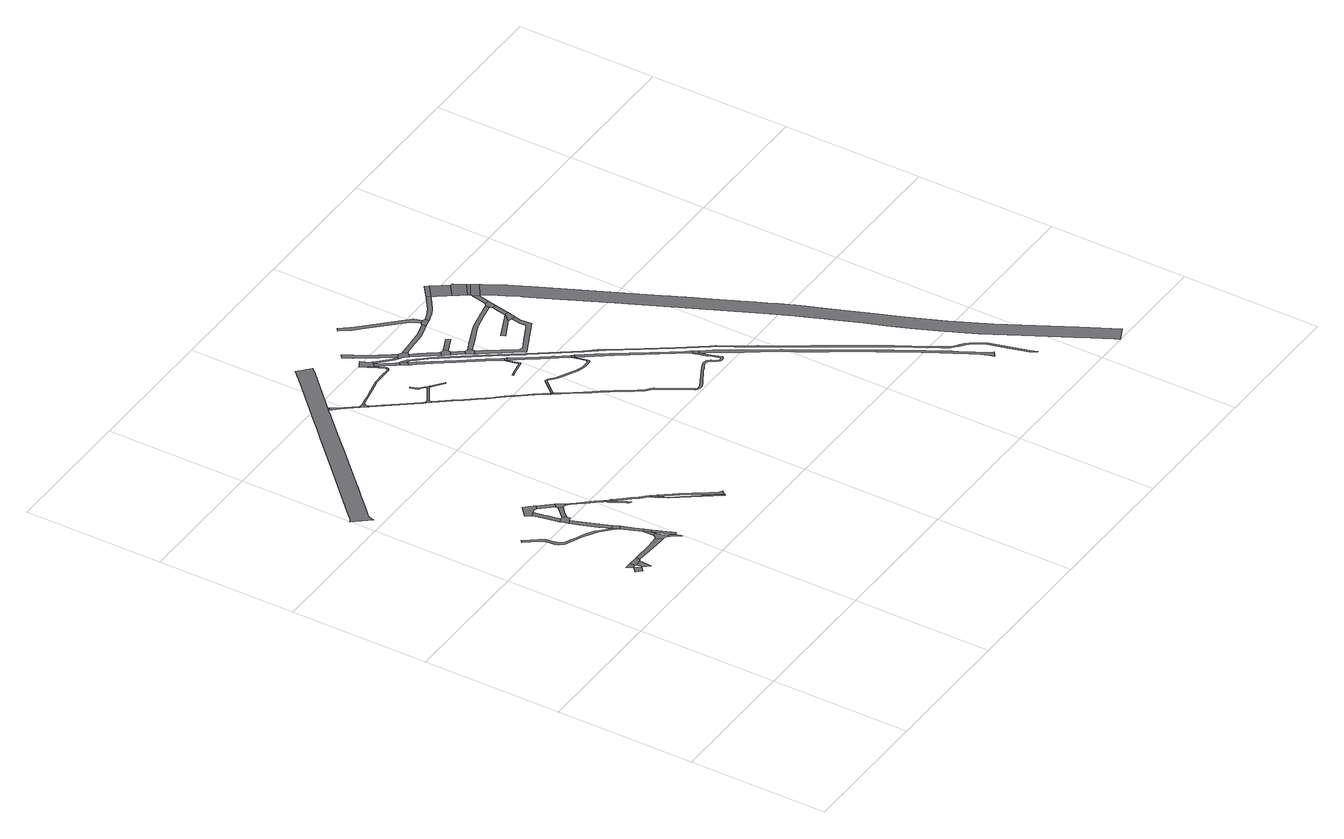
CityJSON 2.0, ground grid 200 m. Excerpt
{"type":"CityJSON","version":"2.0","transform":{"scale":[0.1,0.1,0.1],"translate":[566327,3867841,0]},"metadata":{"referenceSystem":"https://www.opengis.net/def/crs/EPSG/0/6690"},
"CityObjects":{
"road1":{"type":"Road","attributes":{"class":"1040","function":"9020","RoadStructureAttribute.sectionType":"1"},"geometry":[{"type":"MultiSurface","lod":"1","boundaries":[[[0,1,2,3]]]}]},
"road2":{"type":"Road","attributes":{"class":"1040","function":"9020","RoadStructureAttribute.sectionType":"1"},"geometry":[{"type":"MultiSurface","lod":"1","boundaries":[[[4,0,5,6,7]]]}]},
"road3":{"type":"Road","attributes":{"class":"1040","function":"9020","RoadStructureAttribute.sectionType":"1"},"geometry":[{"type":"MultiSurface","lod":"1","boundaries":[[[8,9,10,3,11]]]}]},
"road4":{"type":"Road","attributes":{"class":"1040","function":"9020","RoadStructureAttribute.sectionType":"4"},"geometry":[{"type":"MultiSurface","lod":"1","boundaries":[[[12,13,7,6,9,8,14,15]]]}]},
"road5":{"type":"Road","attributes":{"class":"1040","function":"9020","RoadStructureAttribute.sectionType":"1"},"geometry":[{"type":"MultiSurface","lod":"1","boundaries":[[[16,17,18,19,20,21,22,23,24,25,26,27,28,29,30,31,32,33,34,35,36,37,38,39,40,41,42,43,44,45,46,47,48,49]]]}]},
"road6":{"type":"Road","attributes":{"class":"1040","function":"9020","RoadStructureAttribute.sectionType":"1"},"geometry":[{"type":"MultiSurface","lod":"1","boundaries":[[[50,51,15,14,52,53,54,55]]]}]},
"road7":{"type":"Road","attributes":{"class":"1040","function":"9020","RoadStructureAttribute.sectionType":"4"},"geometry":[{"type":"MultiSurface","lod":"1","boundaries":[[[56,57,58,59,60,61,50,55,62,63,64,65]]]}]},
"road8":{"type":"Road","attributes":{"class":"1040","function":"3","RoadStructureAttribute.sectionType":"1"},"geometry":[{"type":"MultiSurface","lod":"1","boundaries":[[[66,67,68,69,70,71,72,73,74]]]}]},
"road9":{"type":"Road","attributes":{"class":"1040","function":"3","RoadStructureAttribute.sectionType":"1"},"geometry":[{"type":"MultiSurface","lod":"1","boundaries":[[[75,76,77,78,79,80,81,82,83,49,84]]]}]},
"road10":{"type":"Road","attributes":{"class":"1040","function":"3","RoadStructureAttribute.sectionType":"4"},"geometry":[{"type":"MultiSurface","lod":"1","boundaries":[[[74,73,85,78,77,86,87,88,89,90,91,92]]]}]},
"road11":{"type":"Road","attributes":{"class":"1040","function":"3","RoadStructureAttribute.sectionType":"4"},"geometry":[{"type":"MultiSurface","lod":"1","boundaries":[[[93,84,49,48,94,95]]]}]},
"road12":{"type":"Road","attributes":{"class":"1040","function":"9020","RoadStructureAttribute.sectionType":"1"},"geometry":[{"type":"MultiSurface","lod":"1","boundaries":[[[96,97,59,58,98]]]}]},
"road13":{"type":"Road","attributes":{"class":"1040","function":"9020","RoadStructureAttribute.sectionType":"1"},"geometry":[{"type":"MultiSurface","lod":"1","boundaries":[[[99,100,65,64,101,102,103]]]}]},
"road14":{"type":"Road","attributes":{"class":"1040","function":"3","RoadStructureAttribute.sectionType":"1"},"geometry":[{"type":"MultiSurface","lod":"1","boundaries":[[[104,95,94,96,105]]]}]},
"road15":{"type":"Road","attributes":{"class":"1040","function":"3","RoadStructureAttribute.sectionType":"4"},"geometry":[{"type":"MultiSurface","lod":"1","boundaries":[[[105,96,98,106]]]}]},
"road16":{"type":"Road","attributes":{"class":"1040","function":"3","RoadStructureAttribute.sectionType":"4"},"geometry":[{"type":"MultiSurface","lod":"1","boundaries":[[[107,108,109,110,111,69,68,112,113,114]]]}]},
"road17":{"type":"Road","attributes":{"class":"1040","function":"3","RoadStructureAttribute.sectionType":"1"},"geometry":[{"type":"MultiSurface","lod":"1","boundaries":[[[115,106,98,116,103,117]]]}]},
"road18":{"type":"Road","attributes":{"class":"1040","function":"9020","RoadStructureAttribute.sectionType":"1"},"geometry":[{"type":"MultiSurface","lod":"1","boundaries":[[[118,92,91,119,120,121,122,123,124,125]]]}]},
"road19":{"type":"Road","attributes":{"class":"1040","function":"9020","RoadStructureAttribute.sectionType":"1"},"geometry":[{"type":"MultiSurface","lod":"1","boundaries":[[[114,113,126,127]]]}]},
"road20":{"type":"Road","attributes":{"class":"1040","function":"9020","RoadStructureAttribute.sectionType":"4"},"geometry":[{"type":"MultiSurface","lod":"1","boundaries":[[[128,129,127,126,118,125,130,131,132,133]]]}]},
"road21":{"type":"Road","attributes":{"class":"1040","function":"9020","RoadStructureAttribute.sectionType":"1"},"geometry":[{"type":"MultiSurface","lod":"1","boundaries":[[[134,135,136,137,138,133,132,139,140,141,142,143,144,145]]]}]},
"road22":{"type":"Road","attributes":{"class":"1040","function":"9020","RoadStructureAttribute.sectionType":"4"},"geometry":[{"type":"MultiSurface","lod":"1","boundaries":[[[146,145,144,147,148]]]}]},
"road23":{"type":"Road","attributes":{"class":"1040","function":"9020","RoadStructureAttribute.sectionType":"1"},"geometry":[{"type":"MultiSurface","lod":"1","boundaries":[[[144,149,150,151,152,153,154,155,156,157,158,159,147]]]}]},
"road24":{"type":"Road","attributes":{"class":"1040","function":"9020","RoadStructureAttribute.sectionType":"1"},"geometry":[{"type":"MultiSurface","lod":"1","boundaries":[[[160,161,162,163,164,148,147,165,166,167,168,169,170,171,172]]]}]},
"road25":{"type":"Road","attributes":{"class":"1040","function":"9020","RoadStructureAttribute.sectionType":"3"},"geometry":[{"type":"MultiSurface","lod":"1","boundaries":[[[173,174,175,176,177,178,179,180,181,182,183,184,185,186,187,188,189,190,191,192,193,194,195,196,197,198,199,200,201,202,203,204,205,206,207,208,209,210,211,212]]]}]},
"road26":{"type":"Road","attributes":{"class":"1040","function":"9020","RoadStructureAttribute.sectionType":"4"},"geometry":[{"type":"MultiSurface","lod":"1","boundaries":[[[213,172,171,214,215]]]}]},
"road27":{"type":"Road","attributes":{"class":"1040","function":"9020","RoadStructureAttribute.sectionType":"1"},"geometry":[{"type":"MultiSurface","lod":"1","boundaries":[[[171,216,217,218,219,220,221,222,223,224,225,226,214]]]}]},
"road28":{"type":"Road","attributes":{"class":"1040","function":"9020","RoadStructureAttribute.sectionType":"1"},"geometry":[{"type":"MultiSurface","lod":"1","boundaries":[[[227,228,229,230,231,232,233,234,235,236,237,238,215,214,239,240,241,242,243,244,245,246,247,248,249,250]]]}]},
"road29":{"type":"Road","attributes":{"class":"1040","function":"9020","RoadStructureAttribute.sectionType":"4"},"geometry":[{"type":"MultiSurface","lod":"1","boundaries":[[[188,251,252,187,253,254]]]}]},
"road30":{"type":"Road","attributes":{"class":"1040","function":"9020","RoadStructureAttribute.sectionType":"1"},"geometry":[{"type":"MultiSurface","lod":"1","boundaries":[[[255,256,254,253,257,258,259,260,261]]]}]},
"road31":{"type":"Road","attributes":{"class":"1040","function":"9020","RoadStructureAttribute.sectionType":"4"},"geometry":[{"type":"MultiSurface","lod":"1","boundaries":[[[262,261,260,263,264,265,266,267,268,269]]]}]},
"road32":{"type":"Road","attributes":{"class":"1040","function":"9020","RoadStructureAttribute.sectionType":"1"},"geometry":[{"type":"MultiSurface","lod":"1","boundaries":[[[270,271,272,273,274,266,265,275,276,277,278,279]]]}]},
"road33":{"type":"Road","attributes":{"class":"1040","function":"9020","RoadStructureAttribute.sectionType":"4"},"geometry":[{"type":"MultiSurface","lod":"1","boundaries":[[[280,279,278,281,282,283,284,285]]]}]},
"road34":{"type":"Road","attributes":{"class":"1040","function":"9020","RoadStructureAttribute.sectionType":"1"},"geometry":[{"type":"MultiSurface","lod":"1","boundaries":[[[286,287,288,280,285,289,290,291]]]}]},
"road35":{"type":"Road","attributes":{"class":"1040","function":"9020","RoadStructureAttribute.sectionType":"1"},"geometry":[{"type":"MultiSurface","lod":"1","boundaries":[[[292,293,294,295,296,297,298,299,300,301,302,303,304,305,306,307,308,309,310,311,312,313,314,315,316,317,318,319,320,321,322,323,324,325,326,269,268]]]}]},
"road36":{"type":"Road","attributes":{"class":"1040","function":"9020","RoadStructureAttribute.sectionType":"1"},"geometry":[{"type":"MultiSurface","lod":"1","boundaries":[[[327,328,329,330,331,332,333]]]}]},
"road37":{"type":"Road","attributes":{"class":"1040","function":"9020","RoadStructureAttribute.sectionType":"1"},"geometry":[{"type":"MultiSurface","lod":"1","boundaries":[[[334,335,336,337,338,339,340,341,342,343,344,345,283,282,346,347,348,349,350,351,352,353,354,355,356,357,358,359,360]]]}]},
"road38":{"type":"Road","attributes":{"class":"1040","function":"9020","RoadStructureAttribute.sectionType":"4"},"geometry":[{"type":"MultiSurface","lod":"1","boundaries":[[[361,333,332,362,363,286,291,364,365,366]]]}]},
"road39":{"type":"Road","attributes":{"class":"1040","function":"9020","RoadStructureAttribute.sectionType":"1"},"geometry":[{"type":"MultiSurface","lod":"1","boundaries":[[[367,368,369,370,366,365]]]}]},
"road40":{"type":"Road","attributes":{"class":"1040","function":"3","RoadStructureAttribute.sectionType":"4"},"geometry":[{"type":"MultiSurface","lod":"1","boundaries":[[[371,372,373,374,375,376,377,310,309,378,379,380]]]}]},
"road41":{"type":"Road","attributes":{"class":"1040","function":"9020","RoadStructureAttribute.sectionType":"4"},"geometry":[{"type":"MultiSurface","lod":"1","boundaries":[[[360,359,381,382,383,384]]]}]},
"road42":{"type":"Road","attributes":{"class":"1040","function":"3","RoadStructureAttribute.sectionType":"1"},"geometry":[{"type":"MultiSurface","lod":"1","boundaries":[[[385,386,387,388,379,378,389,390,391,392,393,394,395]]]}]},
"road43":{"type":"Road","attributes":{"class":"1040","function":"3","RoadStructureAttribute.sectionType":"4"},"geometry":[{"type":"MultiSurface","lod":"1","boundaries":[[[395,394,396,397,398,399]]]}]},
"road44":{"type":"Road","attributes":{"class":"1040","function":"9020","RoadStructureAttribute.sectionType":"1"},"geometry":[{"type":"MultiSurface","lod":"1","boundaries":[[[400,401,380,379,402,403,404,405]]]}]},
"road45":{"type":"Road","attributes":{"class":"1040","function":"9020","RoadStructureAttribute.sectionType":"1"},"geometry":[{"type":"MultiSurface","lod":"1","boundaries":[[[406,407,408,409,410,411,412,413,414,415,416,417,418,405,419]]]}]},
"road46":{"type":"Road","attributes":{"class":"1040","function":"9020","RoadStructureAttribute.sectionType":"4"},"geometry":[{"type":"MultiSurface","lod":"1","boundaries":[[[419,405,404,420,421,422,423,424]]]}]},
"road47":{"type":"Road","attributes":{"class":"1040","function":"9020","RoadStructureAttribute.sectionType":"1"},"geometry":[{"type":"MultiSurface","lod":"1","boundaries":[[[425,426,427,428,429,430,398,397,431,432,433,434,435,436,437,438]]]}]},
"road48":{"type":"Road","attributes":{"class":"1040","function":"9020","RoadStructureAttribute.sectionType":"1"},"geometry":[{"type":"MultiSurface","lod":"1","boundaries":[[[439,440,441,422,421,442,443]]]}]},
"road49":{"type":"Road","attributes":{"class":"1040","function":"9020","RoadStructureAttribute.sectionType":"1"},"geometry":[{"type":"MultiSurface","lod":"1","boundaries":[[[437,444,445,446,447,448,449,450,451,452,453,454,455,456,457,458,459,460]]]}]},
"road50":{"type":"Road","attributes":{"class":"1040","function":"9020","RoadStructureAttribute.sectionType":"1"},"geometry":[{"type":"MultiSurface","lod":"1","boundaries":[[[461,462,463,464,465,466,467,468,469,470,471,472,473,474,475,476,360,384,477,478,479,480,481,482,483,484,485,486,487,488,489,490,491,492,493,494,495,496,497]]]}]},
"road51":{"type":"Road","attributes":{"class":"1040","function":"9020","RoadStructureAttribute.sectionType":"4"},"geometry":[{"type":"MultiSurface","lod":"1","boundaries":[[[443,442,498,499,500,501,502]]]}]},
"road52":{"type":"Road","attributes":{"class":"1040","function":"9020","RoadStructureAttribute.sectionType":"1"},"geometry":[{"type":"MultiSurface","lod":"1","boundaries":[[[503,500,499,504,505,506,507]]]}]},
"road53":{"type":"Road","attributes":{"class":"1040","function":"9020","RoadStructureAttribute.sectionType":"4"},"geometry":[{"type":"MultiSurface","lod":"1","boundaries":[[[508,438,437,460,509]]]}]},
"road54":{"type":"Road","attributes":{"class":"1040","function":"9020","RoadStructureAttribute.sectionType":"4"},"geometry":[{"type":"MultiSurface","lod":"1","boundaries":[[[507,506,510,511,512,513]]]}]},
"road55":{"type":"Road","attributes":{"class":"1040","function":"9020","RoadStructureAttribute.sectionType":"1"},"geometry":[{"type":"MultiSurface","lod":"1","boundaries":[[[514,515,502,501]]]}]},
"road56":{"type":"Road","attributes":{"class":"1040","function":"9020","RoadStructureAttribute.sectionType":"1"},"geometry":[{"type":"MultiSurface","lod":"1","boundaries":[[[516,517,518,519,520,521,424,423,522,523,524,525,526,527,528]]]}]},
"road57":{"type":"Road","attributes":{"class":"1040","function":"9020","RoadStructureAttribute.sectionType":"1"},"geometry":[{"type":"MultiSurface","lod":"1","boundaries":[[[529,530,531,532,533,534,535,536,537,538,539,540,541,542,543,544,545,546,547,548,549,550,551,552,553,554,555,556,557,558,559,560,561,562,563,564,565,566,567,568,569,570,571,572,573,574,575,383,382,576,577,578,579,580,581,582,583,584,585,586,587,588,589,590,591,592,593,594,595,596,597,598,599,600,601,602,603,604,605,606,607,608,609,610,611,612,613,614,615,616,617,618,619,620,621,622,623,624,625,626,627,628,629,630,631]]]}]},
"road58":{"type":"Road","attributes":{"class":"1040","function":"9020","RoadStructureAttribute.sectionType":"1"},"geometry":[{"type":"MultiSurface","lod":"1","boundaries":[[[632,633,634,635,509,460,636,637,638,639,497,640]]]}]},
"road59":{"type":"Road","attributes":{"class":"1040","function":"9020","RoadStructureAttribute.sectionType":"1"},"geometry":[{"type":"MultiSurface","lod":"1","boundaries":[[[641,642,643,644,645,646,647,648,649,650,651,652,653]]]}]},
"road60":{"type":"Road","attributes":{"class":"1040","function":"9020","RoadStructureAttribute.sectionType":"4"},"geometry":[{"type":"MultiSurface","lod":"1","boundaries":[[[640,497,496,654]]]}]},
"road61":{"type":"Road","attributes":{"class":"1040","function":"9020","RoadStructureAttribute.sectionType":"1"},"geometry":[{"type":"MultiSurface","lod":"1","boundaries":[[[655,656,657,658,659,660,661,662,663,511,510,664,665,666,667,668,669,670,671]]]}]},
"road62":{"type":"Road","attributes":{"class":"1040","function":"9020","RoadStructureAttribute.sectionType":"4"},"geometry":[{"type":"MultiSurface","lod":"1","boundaries":[[[653,652,516,528,672,673,674]]]}]},
"road63":{"type":"Road","attributes":{"class":"1040","function":"9020","RoadStructureAttribute.sectionType":"1"},"geometry":[{"type":"MultiSurface","lod":"1","boundaries":[[[675,676,677,678,679,680,654,496,681,682,683,684,631,685]]]}]},
"road64":{"type":"Road","attributes":{"class":"1040","function":"9020","RoadStructureAttribute.sectionType":"1"},"geometry":[{"type":"MultiSurface","lod":"1","boundaries":[[[686,687,688,689,690,691,692,693,513,512,694,695,696,697]]]}]},
"road65":{"type":"Road","attributes":{"class":"1040","function":"9020","RoadStructureAttribute.sectionType":"1"},"geometry":[{"type":"MultiSurface","lod":"1","boundaries":[[[698,699,700,701,702]]]}]},
"road66":{"type":"Road","attributes":{"class":"1040","function":"3","RoadStructureAttribute.sectionType":"1"},"geometry":[{"type":"MultiSurface","lod":"1","boundaries":[[[703,704,705,706,707,708,709,710,711,712,713,714,715,716,717,718,719,720,721,722,723,724,725,726,727,728,729,730,731,732,733,734,735,736,737,738,739,740,741,742,743,744,745,746,747,748,749,750,751,752,395,399,753,754,755,756,757,758,759,760,761,762,763,764,765,766,767,768,769,770,771,772,773,774,775,776,777,778,779,780,781,782,783,784,785,786,787,788,789,790,791,792,793,794,795]]]}]},
"road67":{"type":"Road","attributes":{"class":"1040","function":"9020","RoadStructureAttribute.sectionType":"4"},"geometry":[{"type":"MultiSurface","lod":"1","boundaries":[[[685,631,630,796]]]}]},
"road68":{"type":"Road","attributes":{"class":"1040","function":"9020","RoadStructureAttribute.sectionType":"1"},"geometry":[{"type":"MultiSurface","lod":"1","boundaries":[[[797,798,799,674,673,800,801,802,803,804,805]]]}]},
"road69":{"type":"Road","attributes":{"class":"1040","function":"9020","RoadStructureAttribute.sectionType":"4"},"geometry":[{"type":"MultiSurface","lod":"1","boundaries":[[[698,702,671,670,806,807,808]]]}]},
"road70":{"type":"Road","attributes":{"class":"1040","function":"9020","RoadStructureAttribute.sectionType":"1"},"geometry":[{"type":"MultiSurface","lod":"1","boundaries":[[[809,810,698,808,811,812]]]}]},
"road71":{"type":"Road","attributes":{"class":"1040","function":"9020","RoadStructureAttribute.sectionType":"4"},"geometry":[{"type":"MultiSurface","lod":"1","boundaries":[[[813,686,697,809,812,814]]]}]},
"road72":{"type":"Road","attributes":{"class":"1040","function":"9020","RoadStructureAttribute.sectionType":"4"},"geometry":[{"type":"MultiSurface","lod":"1","boundaries":[[[815,797,805,816]]]}]},
"road73":{"type":"Road","attributes":{"class":"1040","function":"9020","RoadStructureAttribute.sectionType":"1"},"geometry":[{"type":"MultiSurface","lod":"1","boundaries":[[[817,813,814,818]]]}]},
"road74":{"type":"Road","attributes":{"class":"1040","function":"9020","RoadStructureAttribute.sectionType":"1"},"geometry":[{"type":"MultiSurface","lod":"1","boundaries":[[[819,820,821,822,816,805,823,824,825,826,827]]]}]},
"road75":{"type":"Road","attributes":{"class":"1040","function":"9020","RoadStructureAttribute.sectionType":"4"},"geometry":[{"type":"MultiSurface","lod":"1","boundaries":[[[827,826,828,829,830,831,832]]]}]},
"road76":{"type":"Road","attributes":{"class":"1040","function":"9020","RoadStructureAttribute.sectionType":"1"},"geometry":[{"type":"MultiSurface","lod":"1","boundaries":[[[833,834,835,836,837,838,839,840,841,842,843,844,845,846,847,848,849,796,630,850,851,852,853,854,855,856,857,858,859,860,861,862,863,864,865,866,867,868,869,870,871,872,873,874,875,876,877,878,879]]]}]},
"road77":{"type":"Road","attributes":{"class":"1040","function":"9020","RoadStructureAttribute.sectionType":"1"},"geometry":[{"type":"MultiSurface","lod":"1","boundaries":[[[831,830,880,881]]]}]},
"road78":{"type":"Road","attributes":{"class":"1040","function":"9020","RoadStructureAttribute.sectionType":"4"},"geometry":[{"type":"MultiSurface","lod":"1","boundaries":[[[882,881,880,817,818,883,884]]]}]},
"road79":{"type":"Road","attributes":{"class":"1040","function":"9020","RoadStructureAttribute.sectionType":"1"},"geometry":[{"type":"MultiSurface","lod":"1","boundaries":[[[885,886,887,888,889,890,891,892,893,894,895,896,897,898,899,900,901,902,903,904,905,906,907,908,909,910,884,883,911,912,913,914,915,916,917,918,919,920,921,922,923,924,925,926,927,928,929,930,931,932,933,934,935,936,937,938,939,940,941,942,943,944,945]]]}]}
},
"vertices":[
[1101,2783,0],[1035,2718,0],[1095,2646,0],[1161,2702,0],
[1053,2868,0],[1117,2791,0],[1145,2787,0],[1145,2866,0],
[1255,2787,0],[1166,2771,0],[1168,2707,0],[1244,2607,0],
[1252,2859,0],[1166,2865,0],[1283,2807,0],[1285,2859,0],
[1536,3563,0],[1491,3603,0],[1411,3657,0],[1337,3695,0],[1246,3735,0],[1160,3778,0],[1104,3806,0],[1080,3822,0],[1059,3850,0],[1040,3886,0],[1030,3914,0],[1018,3982,0],[1013,4024,0],[1007,4049,0],[995,4077,0],[968,4122,0],[833,4298,0],[828,4306,0],[797,4278,0],[934,4088,0],[955,4054,0],[965,4024,0],[970,3984,0],[985,3897,0],[990,3874,0],[1001,3853,0],[1027,3815,0],[1051,3790,0],[1077,3771,0],[1279,3686,0],[1420,3608,0],[1499,3554,0],[1671,3394,0],[1651,3457,0],
[1762,2865,0],[1597,2854,0],[1356,2801,0],[1439,2796,0],[1737,2779,0],[1812,2777,0],
[1875,2852,0],[1862,2916,0],[1862,2919,0],[1808,2916,0],[1798,2896,0],[1784,2879,0],[1842,2773,0],[1868,2763,0],[1883,2748,0],[1916,2765,0],
[1446,4285,0],[1434,4351,0],[1405,4481,0],[1337,4453,0],[1345,4439,0],[1389,4234,0],[1409,4117,0],[1416,4093,0],[1480,4117,0],
[1623,3691,0],[1559,3851,0],[1510,3999,0],[1451,3974,0],[1465,3929,0],[1492,3842,0],[1531,3750,0],[1585,3605,0],[1627,3515,0],[1710,3481,0],
[1435,4031,0],[1519,4014,0],[1556,4017,0],[1549,4044,0],[1550,4054,0],[1552,4067,0],[1561,4085,0],[1510,4111,0],
[1733,3424,0],[1694,3363,0],[1748,3386,0],
[1806,3079,0],[1810,2939,0],[1854,2984,0],
[1963,2690,0],[1934,2726,0],[1903,2726,0],[1989,2600,0],[1970,2691,0],
[1813,3214,0],[1858,3099,0],
[1896,3005,0],
[1524,4547,0],[1480,4598,0],[1425,4661,0],[1307,4561,0],[1288,4537,0],[1455,4506,0],[1495,4488,0],[1541,4529,0],
[2013,2710,0],[1915,2825,0],[2014,2708,0],
[1656,4265,0],[1567,4090,0],[1580,4104,0],[1598,4123,0],[1625,4151,0],[1664,4185,0],[1690,4208,0],[1703,4217,0],
[1656,4298,0],[1707,4344,0],
[1767,4242,0],[1716,4335,0],[1722,4219,0],[1736,4217,0],[1751,4215,0],[1772,4237,0],
[2094,3856,0],[2025,3938,0],[1944,4035,0],[1873,4120,0],[1823,4181,0],[1801,4161,0],[1850,4102,0],[1921,4016,0],[2002,3918,0],[2072,3836,0],[2084,3821,0],[2107,3841,0],
[2147,3794,0],[2138,3759,0],[2159,3780,0],
[2102,3769,0],[2122,3729,0],[2131,3710,0],[2209,3580,0],[2214,3570,0],[2225,3547,0],[2259,3527,0],[2228,3587,0],[2228,3589,0],[2161,3699,0],[2145,3733,0],
[2456,3443,0],[2401,3505,0],[2337,3582,0],[2263,3666,0],[2213,3720,0],[2172,3722,0],[2191,3700,0],[2241,3646,0],[2315,3562,0],[2378,3485,0],[2434,3423,0],[2475,3378,0],[2496,3399,0],
[210,6194,0],[219,6220,0],[231,6236,0],[236,6243,0],[347,6352,0],[527,6528,0],[663,6662,0],[732,6730,0],[1065,7057,0],[1207,7198,0],[1440,7431,0],[1663,7653,0],[1772,7762,0],[1821,7811,0],[1856,7846,0],[1886,7875,0],[1982,7971,0],[2434,8412,0],[2460,8438,0],[2482,8459,0],[2498,8475,0],[2327,8634,0],[2293,8600,0],[2272,8579,0],[2204,8511,0],[1741,8056,0],[1723,8038,0],[1679,7995,0],[1652,7968,0],[1458,7778,0],[1299,7622,0],[987,7318,0],[754,7091,0],[166,6516,0],[46,6400,0],[30,6387,0],[18,6382,0],[2,6379,0],[204,6141,0],[205,6170,0],
[2510,3384,0],[2535,3304,0],[2557,3326,0],
[2504,3316,0],[2524,3274,0],[2573,3170,0],[2911,2709,0],[2982,2614,0],[3004,2583,0],[3019,2595,0],[2920,2732,0],[2689,3046,0],[2591,3178,0],[2562,3246,0],
[3048,2672,0],[3011,2701,0],[2982,2739,0],[2947,2786,0],[2905,2850,0],[2862,2913,0],[2830,2962,0],[2782,3029,0],[2730,3104,0],[2681,3169,0],[2616,3254,0],[2563,3318,0],[2540,3299,0],[2579,3252,0],[2592,3236,0],[2657,3151,0],[2705,3086,0],[2758,3011,0],[2805,2946,0],[2837,2897,0],[2840,2893,0],[2949,2713,0],[3021,2606,0],[3067,2658,0],
[1883,7877,0],[1851,7854,0],[1864,7835,0],[1904,7864,0],
[1959,7776,0],[1954,7783,0],[1889,7799,0],[1917,7769,0],[1956,7733,0],[2116,7533,0],[2132,7545,0],
[2154,7540,0],[2119,7530,0],[2159,7480,0],[2182,7451,0],[2199,7465,0],[2194,7488,0],[2197,7504,0],[2175,7539,0],
[2630,6905,0],[2573,6981,0],[2455,7136,0],[2314,7319,0],[2213,7446,0],[2190,7441,0],[2543,6980,0],[2615,6887,0],[2641,6861,0],[2655,6876,0],
[2699,6878,0],[2666,6838,0],[2691,6806,0],[2705,6820,0],[2702,6840,0],[2708,6856,0],
[2910,7007,0],[2872,6984,0],[2708,6884,0],[2782,6903,0],[2915,6984,0],[2928,6992,0],
[2208,7520,0],[2221,7529,0],[2246,7536,0],[2303,7544,0],[2359,7554,0],[2447,7577,0],[2632,7616,0],[2676,7623,0],[2686,7624,0],[2849,7627,0],[2872,7626,0],[2961,7625,0],[2973,7628,0],[2995,7644,0],[3010,7669,0],[3012,7687,0],[2967,7776,0],[2905,7898,0],[2887,7888,0],[2888,7886,0],[2949,7767,0],[2991,7683,0],[2990,7676,0],[2980,7657,0],[2965,7647,0],[2959,7645,0],[2849,7647,0],[2684,7644,0],[2628,7636,0],[2442,7596,0],[2355,7573,0],[2300,7564,0],[2242,7555,0],[2213,7548,0],[2189,7543,0],
[2861,7108,0],[2851,7121,0],[2819,7216,0],[2801,7206,0],[2835,7098,0],[2909,7044,0],[2918,7058,0],
[3601,5690,0],[3524,5793,0],[3441,5895,0],[3356,6016,0],[3300,6081,0],[3222,6165,0],[3204,6185,0],[3068,6355,0],[3063,6362,0],[2960,6484,0],[2872,6607,0],[2765,6747,0],[2754,6730,0],[2856,6596,0],[2944,6477,0],[3050,6343,0],[3125,6253,0],[3199,6162,0],[3325,6012,0],[3358,5963,0],[3406,5906,0],[3464,5837,0],[3516,5770,0],[3562,5710,0],[3607,5641,0],[3641,5599,0],[3661,5617,0],
[2930,7047,0],[2914,7036,0],[2915,7019,0],[2945,6995,0],[2959,6993,0],[2973,7011,0],
[2969,6985,0],[3123,6863,0],[3138,6876,0],[3005,6985,0],
[3012,7901,0],[2997,7918,0],[2963,7981,0],[2936,8039,0],[2886,8015,0],[2836,7986,0],[2846,7972,0],[2947,7840,0],[2986,7870,0],[3016,7896,0],
[3654,5584,0],[3661,5573,0],[3681,5587,0],[3683,5600,0],
[3156,7634,0],[3115,7686,0],[3067,7752,0],[3017,7827,0],[2949,7838,0],[2976,7799,0],[3026,7724,0],[3075,7655,0],[3118,7602,0],[3141,7568,0],[3184,7601,0],
[3195,7489,0],[3202,7480,0],[3240,7512,0],[3234,7535,0],
[3211,7708,0],[3047,7863,0],[3000,7861,0],[3201,7675,0],[3246,7647,0],[3266,7678,0],
[3280,7767,0],[3226,7847,0],[3184,7909,0],[3053,8109,0],[3003,8191,0],[2934,8317,0],[2880,8279,0],[2899,8243,0],[2951,8151,0],[3003,8076,0],[3048,8005,0],[3138,7863,0],[3239,7722,0],[3326,7701,0],
[3321,7599,0],[3352,7556,0],[3400,7588,0],[3416,7620,0],[3372,7675,0],
[3951,6524,0],[3830,6699,0],[3618,6991,0],[3416,7265,0],[3307,7420,0],[3271,7468,0],[3231,7439,0],[3267,7390,0],[3392,7228,0],[3564,6991,0],[3795,6675,0],[3915,6500,0],[3927,6481,0],[3966,6506,0],
[3638,7277,0],[3546,7404,0],[3474,7500,0],[3595,7222,0],[3647,7265,0],
[3930,6452,0],[3960,6339,0],[3968,6311,0],[3975,6296,0],[3973,6284,0],[3952,6277,0],[3801,6248,0],[3729,6234,0],[3726,6209,0],[3809,6233,0],[3944,6259,0],[3959,6262,0],[3991,6268,0],[3997,6283,0],[3987,6316,0],[3980,6344,0],[3949,6457,0],
[4461,5681,0],[4481,5587,0],[4474,5567,0],[4455,5556,0],[4403,5553,0],[4345,5558,0],[4251,5587,0],[4048,5686,0],[3975,5727,0],[3923,5775,0],[3893,5796,0],[3868,5809,0],[3846,5811,0],[3826,5802,0],[3712,5662,0],[3674,5623,0],[3837,5775,0],[3847,5784,0],[3862,5785,0],[3885,5775,0],[3914,5753,0],[3965,5704,0],[3984,5693,0],[4038,5663,0],[4238,5566,0],[4243,5563,0],[4344,5533,0],[4403,5528,0],[4437,5529,0],[4464,5530,0],[4482,5538,0],[4496,5548,0],[4502,5562,0],[4500,5584,0],[4479,5681,0],[4461,5752,0],[4436,5781,0],
[3619,7189,0],[3669,7124,0],[3719,7165,0],[3730,7204,0],[3696,7255,0],
[3779,7081,0],[3769,6993,0],[3773,6987,0],[3779,6979,0],[3827,7015,0],
[3984,6483,0],[3986,6481,0],
[3848,6877,0],[3897,6914,0],[3909,6950,0],[3875,6998,0],
[3942,7295,0],[3917,7351,0],
[4009,7768,0],[3786,7712,0],[3774,7711,0],[3644,7700,0],[3586,7695,0],[3499,7687,0],[3467,7623,0],[3620,7634,0],[3715,7640,0],[3801,7652,0],[3954,7696,0],[3976,7703,0],[4022,7713,0],
[5336,4474,0],[5377,4331,0],[5405,4251,0],[5418,4217,0],[5427,4199,0],[5435,4181,0],[5436,4175,0],[5435,4161,0],[5431,4154,0],[5425,4148,0],[5413,4143,0],[5400,4140,0],[5391,4142,0],[5386,4144,0],[5378,4149,0],[5371,4158,0],[5345,4195,0],[5338,4212,0],[5324,4238,0],[5307,4260,0],[5301,4266,0],[5290,4274,0],[5279,4280,0],[5265,4285,0],[5255,4287,0],[5245,4288,0],[5226,4285,0],[5203,4279,0],[5184,4275,0],[5069,4220,0],[4793,4070,0],[4763,4068,0],[4743,4068,0],[4726,4077,0],[4713,4088,0],[4659,4181,0],[4446,4549,0],[4413,4576,0],[4408,4580,0],[4365,4614,0],[4304,4698,0],[4253,4767,0],[4184,4880,0],[4130,4953,0],[4031,5094,0],[3906,5264,0],[3827,5373,0],[3713,5496,0],[3778,5402,0],[3887,5254,0],[3936,5174,0],[3993,5103,0],[4043,5037,0],[4078,4989,0],[4114,4943,0],[4150,4892,0],[4183,4838,0],[4211,4791,0],[4250,4727,0],[4296,4669,0],[4336,4611,0],[4386,4563,0],[4430,4514,0],[4686,4075,0],[4713,4054,0],[4744,4040,0],[4766,4039,0],[4799,4042,0],[4865,4075,0],[5080,4196,0],[5135,4220,0],[5187,4245,0],[5212,4254,0],[5232,4260,0],[5246,4262,0],[5252,4262,0],[5258,4261,0],[5269,4257,0],[5277,4253,0],[5285,4247,0],[5289,4243,0],[5303,4224,0],[5316,4201,0],[5320,4191,0],[5323,4187,0],[5345,4156,0],[5361,4138,0],[5372,4128,0],[5381,4122,0],[5389,4118,0],[5399,4114,0],[5406,4113,0],[5423,4114,0],[5437,4119,0],[5442,4122,0],[5450,4127,0],[5457,4133,0],[5467,4150,0],[5467,4162,0],[5454,4202,0],[5419,4292,0],[5373,4440,0],[5324,4510,0],
[4405,5898,0],[4239,6131,0],[4148,6256,0],[4137,6272,0],[4073,6287,0],[4085,6271,0],[4204,6106,0],[4343,5914,0],[4472,5809,0],
[4057,7928,0],[3490,8507,0],[3478,8524,0],[3382,8655,0],[3338,8621,0],[3404,8523,0],[3444,8466,0],[3531,8379,0],[3596,8313,0],[3976,7928,0],[4011,7875,0],[4034,7804,0],[4091,7815,0],
[4494,5780,0],
[4709,6776,0],[4704,6753,0],[4701,6716,0],[4703,6652,0],[4693,6622,0],[4474,6516,0],[4278,6422,0],[4236,6435,0],[3958,6827,0],[3876,6836,0],[4222,6344,0],[4234,6332,0],[4778,6595,0],[4764,6685,0],[4765,6757,0],[4784,6844,0],[4724,6860,0],
[4084,7726,0],[4136,7739,0],[4125,7795,0],
[5347,4560,0],[5265,4669,0],[5198,4767,0],[4905,5199,0],[4766,5408,0],[4651,5569,0],[4682,5443,0],[4831,5239,0],[4869,5175,0],[5312,4537,0],[5361,4540,0],
[4781,7290,0],[4729,7279,0],[4342,7198,0],[4251,7161,0],[4080,7090,0],[4069,7086,0],[4025,7065,0],[3919,7018,0],[4012,6995,0],[4354,7142,0],[4548,7184,0],[4775,7233,0],
[4753,6978,0],[4616,6912,0],[4354,6794,0],[4378,6739,0],[4666,6879,0],
[7682,773,0],[7649,875,0],[7568,1162,0],[7523,1337,0],[7496,1405,0],[7396,1586,0],[7379,1605,0],[7376,1608,0],[7331,1659,0],[7285,1693,0],[7280,1697,0],[7246,1723,0],[7223,1746,0],[7184,1784,0],[7157,1817,0],[7130,1866,0],[7036,2026,0],[6817,2403,0],[6670,2647,0],[6466,2972,0],[6260,3305,0],[6090,3578,0],[5902,3885,0],[5740,4142,0],[5621,4344,0],[5579,4401,0],[5322,4749,0],[5091,5084,0],[4813,5495,0],[4753,5583,0],[4635,5726,0],[4207,6313,0],[4199,6326,0],[3993,6611,0],[3720,6992,0],[3545,7235,0],[3492,7308,0],[3464,7342,0],[3423,7383,0],[3391,7422,0],[3361,7455,0],[3330,7488,0],[3302,7519,0],[3300,7520,0],[3290,7533,0],[3281,7543,0],[3270,7554,0],[3246,7571,0],[3225,7582,0],[3204,7590,0],[3254,7524,0],[3284,7501,0],[3312,7471,0],[3343,7438,0],[3372,7405,0],[3405,7367,0],[3445,7326,0],[3472,7293,0],[3521,7217,0],[3686,6992,0],[3927,6657,0],[4172,6313,0],[4173,6312,0],[4187,6296,0],[4618,5704,0],[4735,5566,0],[4792,5484,0],[5289,4755,0],[5563,4383,0],[5602,4331,0],[5726,4121,0],[5925,3801,0],[6070,3557,0],[6243,3289,0],[6444,2956,0],[6647,2637,0],[6703,2542,0],[6787,2400,0],[6931,2158,0],[7006,2026,0],[7104,1852,0],[7132,1802,0],[7161,1764,0],[7203,1724,0],[7226,1704,0],[7246,1683,0],[7310,1636,0],[7371,1568,0],[7469,1392,0],[7494,1327,0],[7539,1153,0],[7621,856,0],[7673,767,0],
[5411,4472,0],
[4541,8037,0],[4324,7879,0],[4224,7828,0],[4147,7741,0],[4198,7761,0],[4261,7779,0],[4358,7830,0],[4480,7913,0],[4573,7989,0],
[4791,6879,0],[4798,6902,0],[4811,6966,0],
[4800,7194,0],[4779,7097,0],[4819,7003,0],[4855,7179,0],
[4820,7318,0],[4882,7306,0],
[4716,8170,0],[4756,8119,0],
[4872,7554,0],[4914,7462,0],
[4851,7983,0],[4804,8047,0],[4770,8101,0],[4767,8105,0],[4666,7869,0],[4699,7824,0],[4711,7808,0],[4736,7773,0],[4909,7901,0],
[4749,7754,0],[4794,7689,0],[4849,7604,0],[5029,7734,0],[4947,7888,0],
[7312,1327,0],[7248,1448,0],[7183,1568,0],[7107,1714,0],[7073,1779,0],[6942,2013,0],[6936,2023,0],[6737,2363,0],[6624,2549,0],[6515,2731,0],[6391,2925,0],[6234,3185,0],[5990,3584,0],[5840,3814,0],[5725,3990,0],[5634,4153,0],[5522,4322,0],[5421,4368,0],[5496,4272,0],[5587,4131,0],[5691,3959,0],[5804,3790,0],[5958,3552,0],[6044,3409,0],[6119,3290,0],[6196,3165,0],[6271,3041,0],[6358,2907,0],[6482,2713,0],[6594,2523,0],[6706,2342,0],[6796,2183,0],[6887,2025,0],[6906,1992,0],[6918,1969,0],[6929,1950,0],[7004,1812,0],[7085,1664,0],[7152,1550,0],[7169,1518,0],[7183,1486,0],[7192,1468,0],[7252,1356,0],[7272,1306,0],[7277,1282,0],[7303,1186,0],[7379,1239,0],
[4868,7574,0],[5058,7694,0],
[5067,7683,0],[4932,7472,0],[5119,7593,0],
[8393,599,0],[8134,1087,0],[7874,1560,0],[7616,2095,0],[7402,2598,0],[7233,3033,0],[7120,3331,0],[6989,3655,0],[6927,3804,0],[6877,3926,0],[6787,4130,0],[6733,4254,0],[6669,4387,0],[6582,4576,0],[6427,4904,0],[6286,5201,0],[6274,5229,0],[6198,5386,0],[6185,5415,0],[5427,7010,0],[5377,7115,0],[5330,7210,0],[5297,7281,0],[5249,7373,0],[5200,7455,0],[5135,7565,0],[5048,7264,0],[5098,7175,0],[5146,7085,0],[5183,7007,0],[5196,6979,0],[5229,6903,0],[5272,6814,0],[5312,6729,0],[5702,5909,0],[5778,5750,0],[6481,4259,0],[6483,4256,0],[6518,4178,0],[6518,4177,0],[6646,3890,0],[6682,3807,0],[6728,3699,0],[6755,3637,0],[6829,3450,0],[6899,3280,0],[6972,3105,0],[6982,3084,0],[7057,2881,0],[7128,2699,0],[7239,2408,0],[7382,2072,0],[7604,1605,0],[7863,1116,0],[8186,521,0],[8192,511,0],[8194,507,0],[8284,337,0],[8425,73,0],[8458,9,0],[8655,100,0]
]}
